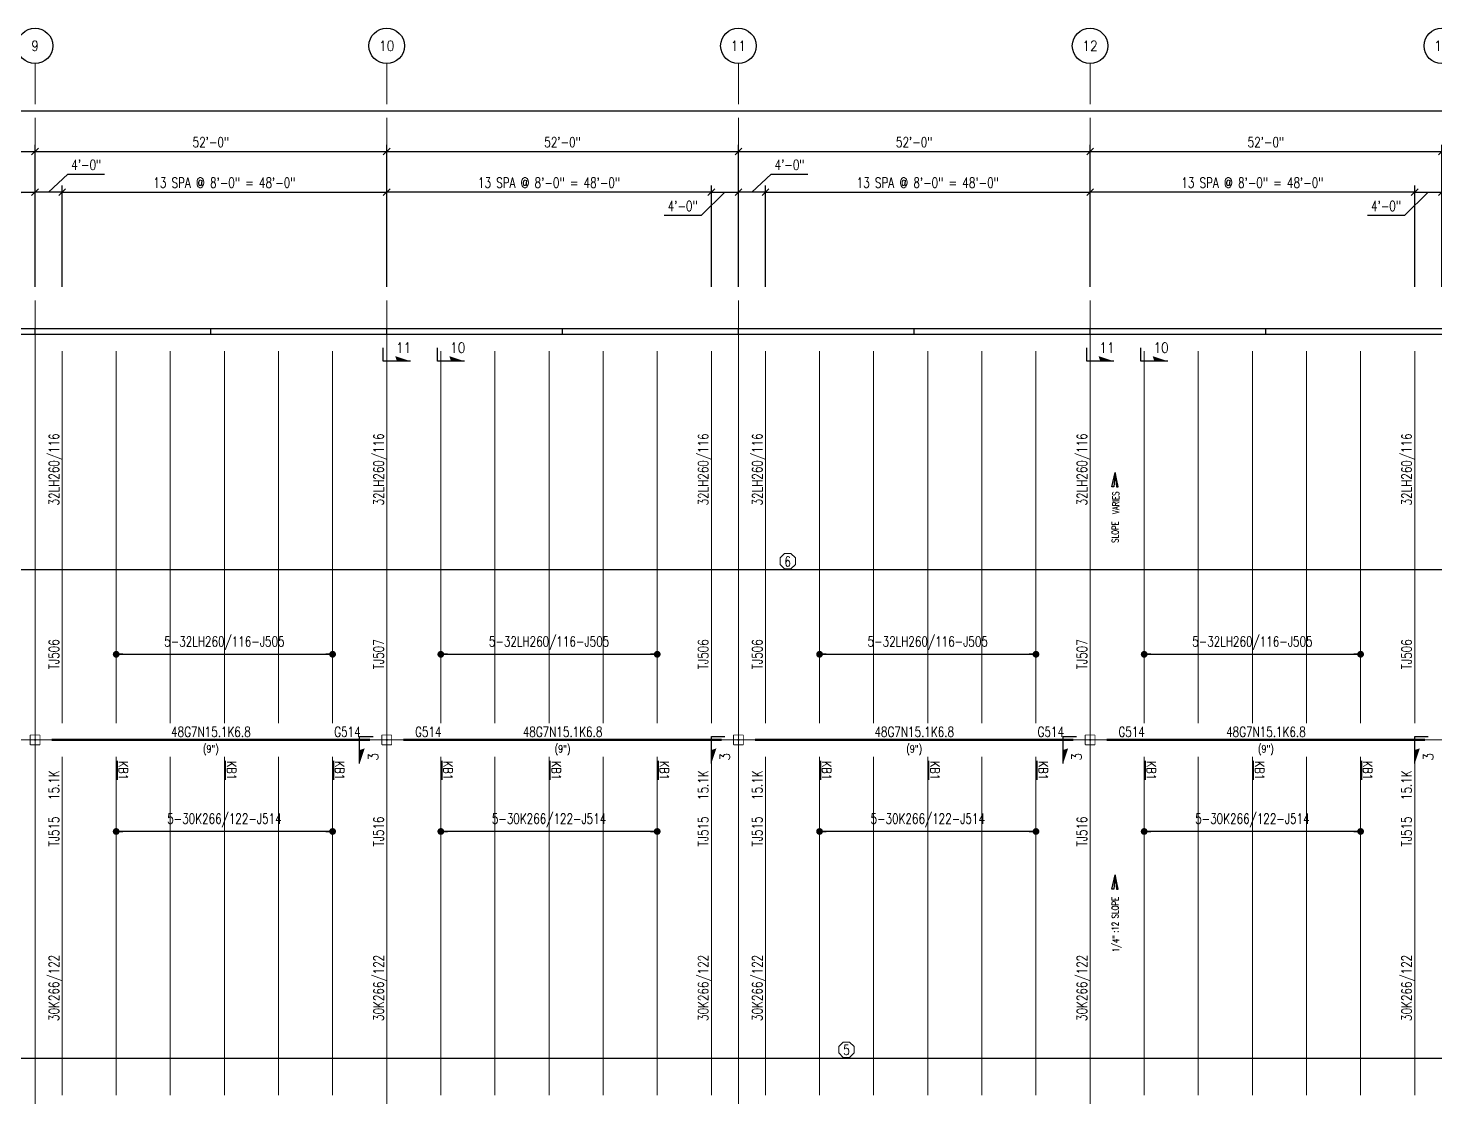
# Model space of a CAD drawing. Extents: x -14553 to 17595, y -13361 to 12610.
# Drawn here: x 4836 to 7332, y -1353 to 543 of the extents above; entities that cross this region are included whole.
import ezdxf
from ezdxf.enums import TextEntityAlignment as Align

# ---------------------------------------------------------------- set-up
doc = ezdxf.new("R2010")
doc.units = 0
doc.header["$LTSCALE"] = 0.5
doc.header["$MEASUREMENT"] = 0
doc.linetypes.add('CENTER', pattern=[2, 1.25, -0.25, 0.25, -0.25])
doc.layers.get('0').update_dxf_attribs({"linetype": 'CONTINUOUS'})
doc.layers.get('DEFPOINTS').update_dxf_attribs({"linetype": 'CONTINUOUS'})
for name, color, linetype in [('BRIDGING-KB', 140, 'CONTINUOUS'), ('Girder-Widths', 54, 'CONTINUOUS'), ('Grid-Bubbles', 2, 'CONTINUOUS'), ('Section-Cuts', 2, 'CONTINUOUS')]:
    doc.layers.add(name, color=color, linetype=linetype)
for name, color, linetype, lineweight in [('CMU-Walls', 254, 'CONTINUOUS', 30), ('Columns', 41, 'CONTINUOUS', 40), ('Dim-Grid', 11, 'CONTINUOUS', 20), ('Girder-Marks', 50, 'CONTINUOUS', 35), ('Girders', 4, 'CONTINUOUS', 50), ('Grid-Lines', 251, 'CENTER', 5), ('Joist-Dims', 11, 'CONTINUOUS', 20), ('Joist-Loads', 50, 'CONTINUOUS', 18), ('Joist-Marks', 50, 'CONTINUOUS', 35), ('Joists', 1, 'CONTINUOUS', 15)]:
    doc.layers.add(name, color=color, linetype=linetype, lineweight=lineweight)
doc.styles.add('NORMAL', font='simplex.shx', dxfattribs={"width": 0.75})
doc.styles.add('SECTION-ARROWS', font='simplex.shx', dxfattribs={"width": 0.75})
doc.styles.add('SECTION-ATTRIB-BOLD', font='simplex.shx', dxfattribs={"width": 0.75})
doc.styles.get("Standard").update_dxf_attribs({"font": 'SIMPLEX.SHX', "width": 0.75})
doc.dimstyles.new('NMBS T192', dxfattribs={"dimscale": 192, "dimtxt": 0.09375, "dimasz": 0.0625, "dimexe": 0.0625, "dimexo": 0.125, "dimgap": 0.03125, "dimtad": 1, "dimdec": 4, "dimrnd": 0.0625, "dimzin": 3, "dimdsep": 46, "dimlunit": 4, "dimtxsty": 'Standard', "dimblk1": 'OBLIQUE', "dimblk2": 'OBLIQUE', "dimsah": 1, "dimcen": -0.125, "dimclrt": 2, "dimadec": 0, "dimazin": 0, "dimtfac": 0.625, "dimtdec": 4, "dimtmove": 0, "dimatfit": 2, "dimfxl": 0.0625, "dimtvp": 0.7, "dimtolj": 1, "dimtzin": 3, "dimarcsym": 0})
doc.dimstyles.new('NMBS T192 Dots', dxfattribs={"dimscale": 192, "dimtxt": 0.09375, "dimasz": 0.0625, "dimexe": 0.0625, "dimexo": 0.125, "dimgap": 0.03125, "dimtad": 1, "dimdec": 4, "dimrnd": 0.0625, "dimzin": 3, "dimdsep": 46, "dimlunit": 4, "dimtxsty": 'Standard', "dimblk": 'DOT', "dimcen": -0.125, "dimse1": 1, "dimse2": 1, "dimclrd": 4, "dimclrt": 50, "dimadec": 0, "dimazin": 0, "dimtfac": 0.625, "dimtdec": 4, "dimtmove": 0, "dimatfit": 2, "dimldrblk": 'OBLIQUE', "dimfxl": 0.0625, "dimtvp": 0.7, "dimtolj": 1, "dimtzin": 3, "dimarcsym": 0})

# ---------------------------------------------------------------- blocks, each defined once
blk = doc.blocks.new('_OBLIQUE')
at = {"color": 0, "linetype": 'ByBlock'}
blk.add_line((-0.5, -0.5), (0.5, 0.5), dxfattribs=at)
blk = doc.blocks.new('*D21')
at = {"layer": 'DEFPOINTS', "color": 0, "transparency": 16777216}
for p in [(4848, 324), (4224, 60), (4848, 60)]:
    blk.add_point(p, dxfattribs=at)
at = {"layer": 'Dim-Grid', "color": 0, "lineweight": -2, "transparency": 16777216}
for p, q in [((4224, 84), (4224, 336)), ((4848, 84), (4848, 336)), ((4224, 324), (4848, 324))]:
    blk.add_line(p, q, dxfattribs=at)
at = {"layer": 'Dim-Grid', "color": 0, "lineweight": -2, "transparency": 16777216, "xscale": 12, "yscale": 12, "zscale": 12, "rotation": 180}
blk.add_blockref('_OBLIQUE', (4224, 324), dxfattribs=at)
at = {"layer": 'Dim-Grid', "color": 0, "lineweight": -2, "transparency": 16777216, "xscale": 12, "yscale": 12, "zscale": 12}
blk.add_blockref('_OBLIQUE', (4848, 324), dxfattribs=at)
at = {"layer": 'Dim-Grid', "color": 2, "transparency": 16777216, "insert": (4536, 340.7), "char_height": 18, "attachment_point": 5}
blk.add_mtext('\\A1;52\'-0"', dxfattribs=at)
blk = doc.blocks.new('Grid-Bub')
at = {"color": 0}
blk.add_circle((0, 0), 0.164, dxfattribs=at)
at = {"style": 'SECTION-ATTRIB-BOLD', "width": 0.875}
blk.add_attdef('LABEL', text='', height=0.0938, dxfattribs=at).set_placement((0, 0), align=Align.MIDDLE_CENTER)
blk = doc.blocks.new('*D22')
at = {"layer": 'DEFPOINTS', "color": 0, "transparency": 16777216}
for p in [(5472, 324), (4848, 60), (5472, 60)]:
    blk.add_point(p, dxfattribs=at)
at = {"layer": 'Dim-Grid', "color": 0, "lineweight": -2, "transparency": 16777216}
for p, q in [((4848, 84), (4848, 336)), ((5472, 84), (5472, 336)), ((4848, 324), (5472, 324))]:
    blk.add_line(p, q, dxfattribs=at)
at = {"layer": 'Dim-Grid', "color": 0, "lineweight": -2, "transparency": 16777216, "xscale": 12, "yscale": 12, "zscale": 12, "rotation": 180}
blk.add_blockref('_OBLIQUE', (4848, 324), dxfattribs=at)
at = {"layer": 'Dim-Grid', "color": 0, "lineweight": -2, "transparency": 16777216, "xscale": 12, "yscale": 12, "zscale": 12}
blk.add_blockref('_OBLIQUE', (5472, 324), dxfattribs=at)
at = {"layer": 'Dim-Grid', "color": 2, "transparency": 16777216, "insert": (5160, 340.7), "char_height": 18, "attachment_point": 5}
blk.add_mtext('\\A1;52\'-0"', dxfattribs=at)
blk = doc.blocks.new('*D23')
at = {"layer": 'DEFPOINTS', "color": 0, "transparency": 16777216}
for p in [(6096, 324), (5472, 60), (6096, 60)]:
    blk.add_point(p, dxfattribs=at)
at = {"layer": 'Dim-Grid', "color": 0, "lineweight": -2, "transparency": 16777216}
for p, q in [((5472, 84), (5472, 336)), ((6096, 84), (6096, 336)), ((5472, 324), (6096, 324))]:
    blk.add_line(p, q, dxfattribs=at)
at = {"layer": 'Dim-Grid', "color": 0, "lineweight": -2, "transparency": 16777216, "xscale": 12, "yscale": 12, "zscale": 12, "rotation": 180}
blk.add_blockref('_OBLIQUE', (5472, 324), dxfattribs=at)
at = {"layer": 'Dim-Grid', "color": 0, "lineweight": -2, "transparency": 16777216, "xscale": 12, "yscale": 12, "zscale": 12}
blk.add_blockref('_OBLIQUE', (6096, 324), dxfattribs=at)
at = {"layer": 'Dim-Grid', "color": 2, "transparency": 16777216, "insert": (5784, 340.7), "char_height": 18, "attachment_point": 5}
blk.add_mtext('\\A1;52\'-0"', dxfattribs=at)
blk = doc.blocks.new('*D24')
at = {"layer": 'DEFPOINTS', "color": 0, "transparency": 16777216}
for p in [(6720, 324), (6096, 60), (6720, 60)]:
    blk.add_point(p, dxfattribs=at)
at = {"layer": 'Dim-Grid', "color": 0, "lineweight": -2, "transparency": 16777216}
for p, q in [((6096, 84), (6096, 336)), ((6720, 84), (6720, 336)), ((6096, 324), (6720, 324))]:
    blk.add_line(p, q, dxfattribs=at)
at = {"layer": 'Dim-Grid', "color": 0, "lineweight": -2, "transparency": 16777216, "xscale": 12, "yscale": 12, "zscale": 12, "rotation": 180}
blk.add_blockref('_OBLIQUE', (6096, 324), dxfattribs=at)
at = {"layer": 'Dim-Grid', "color": 0, "lineweight": -2, "transparency": 16777216, "xscale": 12, "yscale": 12, "zscale": 12}
blk.add_blockref('_OBLIQUE', (6720, 324), dxfattribs=at)
at = {"layer": 'Dim-Grid', "color": 2, "transparency": 16777216, "insert": (6408, 340.7), "char_height": 18, "attachment_point": 5}
blk.add_mtext('\\A1;52\'-0"', dxfattribs=at)
blk = doc.blocks.new('*D25')
at = {"layer": 'DEFPOINTS', "color": 0, "transparency": 16777216}
for p in [(7344, 324), (6720, 60), (7344, 60)]:
    blk.add_point(p, dxfattribs=at)
at = {"layer": 'Dim-Grid', "color": 0, "lineweight": -2, "transparency": 16777216}
for p, q in [((6720, 84), (6720, 336)), ((7344, 84), (7344, 336)), ((6720, 324), (7344, 324))]:
    blk.add_line(p, q, dxfattribs=at)
at = {"layer": 'Dim-Grid', "color": 0, "lineweight": -2, "transparency": 16777216, "xscale": 12, "yscale": 12, "zscale": 12, "rotation": 180}
blk.add_blockref('_OBLIQUE', (6720, 324), dxfattribs=at)
at = {"layer": 'Dim-Grid', "color": 0, "lineweight": -2, "transparency": 16777216, "xscale": 12, "yscale": 12, "zscale": 12}
blk.add_blockref('_OBLIQUE', (7344, 324), dxfattribs=at)
at = {"layer": 'Dim-Grid', "color": 2, "transparency": 16777216, "insert": (7032, 340.7), "char_height": 18, "attachment_point": 5}
blk.add_mtext('\\A1;52\'-0"', dxfattribs=at)
blk = doc.blocks.new('*D28')
at = {"layer": 'DEFPOINTS', "color": 0, "transparency": 16777216}
for p in [(8448, 396), (0, 60), (8448, 60)]:
    blk.add_point(p, dxfattribs=at)
at = {"layer": 'Dim-Grid', "color": 0, "lineweight": -2, "transparency": 16777216}
for p, q in [((0, 84), (0, 408)), ((8448, 84), (8448, 408)), ((0, 396), (8448, 396))]:
    blk.add_line(p, q, dxfattribs=at)
at = {"layer": 'Dim-Grid', "color": 0, "lineweight": -2, "transparency": 16777216, "xscale": 12, "yscale": 12, "zscale": 12, "rotation": 180}
blk.add_blockref('_OBLIQUE', (0, 396), dxfattribs=at)
at = {"layer": 'Dim-Grid', "color": 0, "lineweight": -2, "transparency": 16777216, "xscale": 12, "yscale": 12, "zscale": 12}
blk.add_blockref('_OBLIQUE', (8448, 396), dxfattribs=at)
at = {"layer": 'Dim-Grid', "color": 2, "transparency": 16777216, "insert": (4224, 412.7), "char_height": 18, "attachment_point": 5}
blk.add_mtext('\\A1;704\'-0"', dxfattribs=at)
blk = doc.blocks.new('Tube')
at = {"lineweight": 15}
for p, q in [((-0.031, 0), (0.031, 0)), ((0, -0.031), (0, 0.031))]:
    blk.add_line(p, q, dxfattribs=at)
at = {"color": 0, "linetype": 'ByBlock', "const_width": 0.0104}
blk.add_lwpolyline([(-0.053, 0.061), (0.053, 0.061, -0.414214), (0.061, 0.053), (0.061, -0.053, -0.414214), (0.053, -0.061), (-0.053, -0.061, -0.414214), (-0.061, -0.053), (-0.061, 0.053, -0.414214)], format="xyb", close=True, dxfattribs=at)
blk.add_point((0, 0))
blk = doc.blocks.new('_DOT')
at = {"color": 0, "linetype": 'ByBlock'}
blk.add_line((-0.5, 0), (-1, 0), dxfattribs=at)
at = {"color": 0, "linetype": 'ByBlock', "const_width": 0.5}
blk.add_lwpolyline([(-0.25, 0, 1), (0.25, 0, 1)], format="xyb", close=True, dxfattribs=at)
blk = doc.blocks.new('*D106')
at = {"layer": 'DEFPOINTS', "color": 0, "transparency": 16777216}
for p in [(4224, -418.4), (4224, -457.5), (8064, -457.5)]:
    blk.add_point(p, dxfattribs=at)
at = {"layer": 'Joist-Dims', "color": 0, "lineweight": -2, "transparency": 16777216}
for p, q in [((4224, -433.5), (4224, -406.4)), ((8052, -418.4), (4236, -418.4)), ((8064, -433.5), (8064, -406.4))]:
    blk.add_line(p, q, dxfattribs=at)
at = {"layer": 'Joist-Dims', "color": 0, "lineweight": -2, "transparency": 16777216, "xscale": 12, "yscale": 12, "zscale": 12, "rotation": 180}
blk.add_blockref('_DOT', (4224, -418.4), dxfattribs=at)
at = {"layer": 'Joist-Dims', "color": 0, "lineweight": -2, "transparency": 16777216, "xscale": 12, "yscale": 12, "zscale": 12}
blk.add_blockref('_DOT', (8064, -418.4), dxfattribs=at)
at = {"layer": 'Joist-Dims', "color": 2, "transparency": 16777216, "insert": (6183.4, -403.4), "char_height": 18, "attachment_point": 5}
blk.add_mtext('\\A1;6', dxfattribs=at)
blk = doc.blocks.new('DOT')
at = {"color": 0, "linetype": 'ByBlock'}
blk.add_line((-0.5, 0), (-1, 0), dxfattribs=at)
at = {"color": 0, "linetype": 'ByBlock', "const_width": 0.5}
blk.add_lwpolyline([(-0.25, 0, 1), (0.25, 0, 1)], format="xyb", close=True, dxfattribs=at)
blk = doc.blocks.new('*D103')
at = {"layer": 'DEFPOINTS', "color": 0, "transparency": 16777216}
for p in [(8352, -1284.9), (4224, -1324), (8352, -1324)]:
    blk.add_point(p, dxfattribs=at)
at = {"layer": 'Joist-Dims', "color": 0, "lineweight": -2, "transparency": 16777216}
for p, q in [((4224, -1300), (4224, -1272.9)), ((8352, -1300), (8352, -1272.9)), ((4236, -1284.9), (8340, -1284.9))]:
    blk.add_line(p, q, dxfattribs=at)
at = {"layer": 'Joist-Dims', "color": 0, "lineweight": -2, "transparency": 16777216, "xscale": 12, "yscale": 12, "zscale": 12, "rotation": 180}
blk.add_blockref('_DOT', (4224, -1284.9), dxfattribs=at)
at = {"layer": 'Joist-Dims', "color": 0, "lineweight": -2, "transparency": 16777216, "xscale": 12, "yscale": 12, "zscale": 12}
blk.add_blockref('_DOT', (8352, -1284.9), dxfattribs=at)
at = {"layer": 'Joist-Dims', "color": 2, "transparency": 16777216, "insert": (6288, -1269.9), "char_height": 18, "attachment_point": 5}
blk.add_mtext('\\A1;5', dxfattribs=at)
blk = doc.blocks.new('*D143')
at = {"layer": 'DEFPOINTS', "color": 0, "transparency": 16777216}
for p in [(4848, 252), (4800, 60), (4848, 60)]:
    blk.add_point(p, dxfattribs=at)
at = {"layer": 'Dim-Grid', "color": 0, "lineweight": -2, "transparency": 16777216}
for p, q in [((4824, 252), (4781.8, 210.7)), ((4800, 84), (4800, 264)), ((4800, 252), (4848, 252)), ((4848, 84), (4848, 264)), ((4781.8, 210.7), (4716.5, 210.7))]:
    blk.add_line(p, q, dxfattribs=at)
at = {"layer": 'Dim-Grid', "color": 0, "lineweight": -2, "transparency": 16777216, "xscale": 12, "yscale": 12, "zscale": 12}
for p, rotation in [((4800, 252), 180.0000093346668), ((4848, 252), 9.334666828389418e-06)]:
    blk.add_blockref('_OBLIQUE', p, dxfattribs=dict(at, rotation=rotation))
at = {"layer": 'Dim-Grid', "color": 2, "transparency": 16777216, "insert": (4749.2, 227.4), "char_height": 18, "attachment_point": 5, "rotation": 0}
blk.add_mtext('\\A1;4\'-0"', dxfattribs=at)
blk = doc.blocks.new('*D144')
at = {"layer": 'DEFPOINTS', "color": 0, "transparency": 16777216}
for p in [(5472, 252), (4896, 60), (5472, 60)]:
    blk.add_point(p, dxfattribs=at)
at = {"layer": 'Dim-Grid', "color": 0, "lineweight": -2, "transparency": 16777216}
for p, q in [((4896, 84), (4896, 264)), ((4896, 252), (5472, 252)), ((5472, 84), (5472, 264))]:
    blk.add_line(p, q, dxfattribs=at)
at = {"layer": 'Dim-Grid', "color": 0, "lineweight": -2, "transparency": 16777216, "xscale": 12, "yscale": 12, "zscale": 12, "rotation": 180}
blk.add_blockref('_OBLIQUE', (4896, 252), dxfattribs=at)
at = {"layer": 'Dim-Grid', "color": 0, "lineweight": -2, "transparency": 16777216, "xscale": 12, "yscale": 12, "zscale": 12}
blk.add_blockref('_OBLIQUE', (5472, 252), dxfattribs=at)
at = {"layer": 'Dim-Grid', "color": 2, "transparency": 16777216, "insert": (5184, 268.7), "char_height": 18, "attachment_point": 5}
blk.add_mtext('\\A1;13 SPA @ 8\'-0" = 48\'-0"', dxfattribs=at)
blk = doc.blocks.new('*D145')
at = {"layer": 'DEFPOINTS', "color": 0, "transparency": 16777216}
for p in [(4848, 252), (4848, 60), (4896, 60)]:
    blk.add_point(p, dxfattribs=at)
at = {"layer": 'Dim-Grid', "color": 0, "lineweight": -2, "transparency": 16777216}
for p, q in [((4872, 252), (4906.1, 283.6)), ((4906.1, 283.6), (4971.5, 283.6)), ((4848, 84), (4848, 264)), ((4896, 252), (4848, 252)), ((4896, 84), (4896, 264))]:
    blk.add_line(p, q, dxfattribs=at)
at = {"layer": 'Dim-Grid', "color": 0, "lineweight": -2, "transparency": 16777216, "xscale": 12, "yscale": 12, "zscale": 12, "rotation": 180}
blk.add_blockref('_OBLIQUE', (4848, 252), dxfattribs=at)
at = {"layer": 'Dim-Grid', "color": 0, "lineweight": -2, "transparency": 16777216, "xscale": 12, "yscale": 12, "zscale": 12}
blk.add_blockref('_OBLIQUE', (4896, 252), dxfattribs=at)
at = {"layer": 'Dim-Grid', "color": 2, "transparency": 16777216, "insert": (4938.8, 300.3), "char_height": 18, "attachment_point": 5}
blk.add_mtext('\\A1;4\'-0"', dxfattribs=at)
blk = doc.blocks.new('*D146')
at = {"layer": 'DEFPOINTS', "color": 0, "transparency": 16777216}
for p in [(5472, 252), (5472, 60), (6048, 60)]:
    blk.add_point(p, dxfattribs=at)
at = {"layer": 'Dim-Grid', "color": 0, "lineweight": -2, "transparency": 16777216}
for p, q in [((5472, 84), (5472, 264)), ((6048, 252), (5472, 252)), ((6048, 84), (6048, 264))]:
    blk.add_line(p, q, dxfattribs=at)
at = {"layer": 'Dim-Grid', "color": 0, "lineweight": -2, "transparency": 16777216, "xscale": 12, "yscale": 12, "zscale": 12}
for p, rotation in [((5472, 252), 180.0000093346668), ((6048, 252), 9.334666799531986e-06)]:
    blk.add_blockref('_OBLIQUE', p, dxfattribs=dict(at, rotation=rotation))
at = {"layer": 'Dim-Grid', "color": 2, "transparency": 16777216, "insert": (5760, 268.7), "char_height": 18, "attachment_point": 5, "rotation": 0}
blk.add_mtext('\\A1;13 SPA @ 8\'-0" = 48\'-0"', dxfattribs=at)
blk = doc.blocks.new('*D147')
at = {"layer": 'DEFPOINTS', "color": 0, "transparency": 16777216}
for p in [(6096, 252), (6048, 60), (6096, 60)]:
    blk.add_point(p, dxfattribs=at)
at = {"layer": 'Dim-Grid', "color": 0, "lineweight": -2, "transparency": 16777216}
for p, q in [((6072, 252), (6029.8, 210.7)), ((6048, 84), (6048, 264)), ((6048, 252), (6096, 252)), ((6096, 84), (6096, 264)), ((6029.8, 210.7), (5964.5, 210.7))]:
    blk.add_line(p, q, dxfattribs=at)
at = {"layer": 'Dim-Grid', "color": 0, "lineweight": -2, "transparency": 16777216, "xscale": 12, "yscale": 12, "zscale": 12}
for p, rotation in [((6048, 252), 180.0000093346668), ((6096, 252), 9.334666828389418e-06)]:
    blk.add_blockref('_OBLIQUE', p, dxfattribs=dict(at, rotation=rotation))
at = {"layer": 'Dim-Grid', "color": 2, "transparency": 16777216, "insert": (5997.2, 227.4), "char_height": 18, "attachment_point": 5, "rotation": 0}
blk.add_mtext('\\A1;4\'-0"', dxfattribs=at)
blk = doc.blocks.new('*D148')
at = {"layer": 'DEFPOINTS', "color": 0, "transparency": 16777216}
for p in [(6720, 252), (6144, 60), (6720, 60)]:
    blk.add_point(p, dxfattribs=at)
at = {"layer": 'Dim-Grid', "color": 0, "lineweight": -2, "transparency": 16777216}
for p, q in [((6144, 84), (6144, 264)), ((6144, 252), (6720, 252)), ((6720, 84), (6720, 264))]:
    blk.add_line(p, q, dxfattribs=at)
at = {"layer": 'Dim-Grid', "color": 0, "lineweight": -2, "transparency": 16777216, "xscale": 12, "yscale": 12, "zscale": 12, "rotation": 180}
blk.add_blockref('_OBLIQUE', (6144, 252), dxfattribs=at)
at = {"layer": 'Dim-Grid', "color": 0, "lineweight": -2, "transparency": 16777216, "xscale": 12, "yscale": 12, "zscale": 12}
blk.add_blockref('_OBLIQUE', (6720, 252), dxfattribs=at)
at = {"layer": 'Dim-Grid', "color": 2, "transparency": 16777216, "insert": (6432, 268.7), "char_height": 18, "attachment_point": 5}
blk.add_mtext('\\A1;13 SPA @ 8\'-0" = 48\'-0"', dxfattribs=at)
blk = doc.blocks.new('*D149')
at = {"layer": 'DEFPOINTS', "color": 0, "transparency": 16777216}
for p in [(6096, 252), (6096, 60), (6144, 60)]:
    blk.add_point(p, dxfattribs=at)
at = {"layer": 'Dim-Grid', "color": 0, "lineweight": -2, "transparency": 16777216}
for p, q in [((6120, 252), (6154.1, 283.6)), ((6154.1, 283.6), (6219.5, 283.6)), ((6096, 84), (6096, 264)), ((6144, 252), (6096, 252)), ((6144, 84), (6144, 264))]:
    blk.add_line(p, q, dxfattribs=at)
at = {"layer": 'Dim-Grid', "color": 0, "lineweight": -2, "transparency": 16777216, "xscale": 12, "yscale": 12, "zscale": 12, "rotation": 180}
blk.add_blockref('_OBLIQUE', (6096, 252), dxfattribs=at)
at = {"layer": 'Dim-Grid', "color": 0, "lineweight": -2, "transparency": 16777216, "xscale": 12, "yscale": 12, "zscale": 12}
blk.add_blockref('_OBLIQUE', (6144, 252), dxfattribs=at)
at = {"layer": 'Dim-Grid', "color": 2, "transparency": 16777216, "insert": (6186.8, 300.3), "char_height": 18, "attachment_point": 5}
blk.add_mtext('\\A1;4\'-0"', dxfattribs=at)
blk = doc.blocks.new('*D150')
at = {"layer": 'DEFPOINTS', "color": 0, "transparency": 16777216}
for p in [(6720, 252), (6720, 60), (7296, 60)]:
    blk.add_point(p, dxfattribs=at)
at = {"layer": 'Dim-Grid', "color": 0, "lineweight": -2, "transparency": 16777216}
for p, q in [((6720, 84), (6720, 264)), ((7296, 252), (6720, 252)), ((7296, 84), (7296, 264))]:
    blk.add_line(p, q, dxfattribs=at)
at = {"layer": 'Dim-Grid', "color": 0, "lineweight": -2, "transparency": 16777216, "xscale": 12, "yscale": 12, "zscale": 12}
for p, rotation in [((6720, 252), 180.0000093346668), ((7296, 252), 9.334666799531986e-06)]:
    blk.add_blockref('_OBLIQUE', p, dxfattribs=dict(at, rotation=rotation))
at = {"layer": 'Dim-Grid', "color": 2, "transparency": 16777216, "insert": (7008, 268.7), "char_height": 18, "attachment_point": 5, "rotation": 0}
blk.add_mtext('\\A1;13 SPA @ 8\'-0" = 48\'-0"', dxfattribs=at)
blk = doc.blocks.new('*D151')
at = {"layer": 'DEFPOINTS', "color": 0, "transparency": 16777216}
for p in [(7344, 252), (7296, 60), (7344, 60)]:
    blk.add_point(p, dxfattribs=at)
at = {"layer": 'Dim-Grid', "color": 0, "lineweight": -2, "transparency": 16777216}
for p, q in [((7320, 252), (7277.8, 210.7)), ((7296, 84), (7296, 264)), ((7296, 252), (7344, 252)), ((7344, 84), (7344, 264)), ((7277.8, 210.7), (7212.5, 210.7))]:
    blk.add_line(p, q, dxfattribs=at)
at = {"layer": 'Dim-Grid', "color": 0, "lineweight": -2, "transparency": 16777216, "xscale": 12, "yscale": 12, "zscale": 12}
for p, rotation in [((7296, 252), 180.0000093346668), ((7344, 252), 9.334666828389418e-06)]:
    blk.add_blockref('_OBLIQUE', p, dxfattribs=dict(at, rotation=rotation))
at = {"layer": 'Dim-Grid', "color": 2, "transparency": 16777216, "insert": (7245.2, 227.4), "char_height": 18, "attachment_point": 5, "rotation": 0}
blk.add_mtext('\\A1;4\'-0"', dxfattribs=at)
blk = doc.blocks.new('*D341')
at = {"layer": 'DEFPOINTS', "color": 0, "transparency": 16777216}
for p in [(4992, -568), (5376, -568), (5376, -568)]:
    blk.add_point(p, dxfattribs=at)
at = {"layer": 'Joist-Marks', "color": 4, "lineweight": -2, "transparency": 16777216}
blk.add_line((5004, -568), (5364, -568), dxfattribs=at)
at = {"layer": 'Joist-Marks', "color": 4, "lineweight": -2, "transparency": 16777216, "xscale": 12, "yscale": 12, "zscale": 12, "rotation": 180}
blk.add_blockref('_DOT', (4992, -568), dxfattribs=at)
at = {"layer": 'Joist-Marks', "color": 4, "lineweight": -2, "transparency": 16777216, "xscale": 12, "yscale": 12, "zscale": 12}
blk.add_blockref('_DOT', (5376, -568), dxfattribs=at)
at = {"layer": 'Joist-Marks', "color": 50, "transparency": 16777216, "insert": (5184, -548.3), "char_height": 18, "attachment_point": 5}
blk.add_mtext('\\A1;5-32LH260/116-J505', dxfattribs=at)
blk = doc.blocks.new('JDS_SectArrow')
at = {"layer": 'Section-Cuts'}
for p, q in [((0.25, 0.21875), (0.25, -0.03125)), ((0.25, -0.03125), (0.125, -0.03125))]:
    blk.add_line(p, q, dxfattribs=at)
blk.add_solid([(0.203125, 0.078125), (0.25, 0.21875), (0.25, 0.09375), (0.25, 0.21875)], dxfattribs=at)
at = {"layer": 'Section-Cuts', "color": 140, "lineweight": 30, "style": 'SECTION-ARROWS', "width": 0.875, "flags": 8}
blk.add_attdef('SECT', text='', height=0.09375, rotation=90, dxfattribs=at).set_placement((0.125, 0.15625), align=Align.MIDDLE_CENTER)
blk = doc.blocks.new('*D342')
at = {"layer": 'DEFPOINTS', "color": 0, "transparency": 16777216}
for p in [(5568, -568), (5952, -568), (5952, -568)]:
    blk.add_point(p, dxfattribs=at)
at = {"layer": 'Joist-Marks', "color": 4, "lineweight": -2, "transparency": 16777216}
blk.add_line((5580, -568), (5940, -568), dxfattribs=at)
at = {"layer": 'Joist-Marks', "color": 4, "lineweight": -2, "transparency": 16777216, "xscale": 12, "yscale": 12, "zscale": 12, "rotation": 180}
blk.add_blockref('_DOT', (5568, -568), dxfattribs=at)
at = {"layer": 'Joist-Marks', "color": 4, "lineweight": -2, "transparency": 16777216, "xscale": 12, "yscale": 12, "zscale": 12}
blk.add_blockref('_DOT', (5952, -568), dxfattribs=at)
at = {"layer": 'Joist-Marks', "color": 50, "transparency": 16777216, "insert": (5760, -548.3), "char_height": 18, "attachment_point": 5}
blk.add_mtext('\\A1;5-32LH260/116-J505', dxfattribs=at)
blk = doc.blocks.new('*D343')
at = {"layer": 'DEFPOINTS', "color": 0, "transparency": 16777216}
for p in [(6240, -568), (6624, -568), (6624, -568)]:
    blk.add_point(p, dxfattribs=at)
at = {"layer": 'Joist-Marks', "color": 4, "lineweight": -2, "transparency": 16777216}
blk.add_line((6252, -568), (6612, -568), dxfattribs=at)
at = {"layer": 'Joist-Marks', "color": 4, "lineweight": -2, "transparency": 16777216, "xscale": 12, "yscale": 12, "zscale": 12, "rotation": 180}
blk.add_blockref('_DOT', (6240, -568), dxfattribs=at)
at = {"layer": 'Joist-Marks', "color": 4, "lineweight": -2, "transparency": 16777216, "xscale": 12, "yscale": 12, "zscale": 12}
blk.add_blockref('_DOT', (6624, -568), dxfattribs=at)
at = {"layer": 'Joist-Marks', "color": 50, "transparency": 16777216, "insert": (6432, -548.3), "char_height": 18, "attachment_point": 5}
blk.add_mtext('\\A1;5-32LH260/116-J505', dxfattribs=at)
blk = doc.blocks.new('*D344')
at = {"layer": 'DEFPOINTS', "color": 0, "transparency": 16777216}
for p in [(6816, -568), (7200, -568), (7200, -568)]:
    blk.add_point(p, dxfattribs=at)
at = {"layer": 'Joist-Marks', "color": 4, "lineweight": -2, "transparency": 16777216}
blk.add_line((6828, -568), (7188, -568), dxfattribs=at)
at = {"layer": 'Joist-Marks', "color": 4, "lineweight": -2, "transparency": 16777216, "xscale": 12, "yscale": 12, "zscale": 12, "rotation": 180}
blk.add_blockref('_DOT', (6816, -568), dxfattribs=at)
at = {"layer": 'Joist-Marks', "color": 4, "lineweight": -2, "transparency": 16777216, "xscale": 12, "yscale": 12, "zscale": 12}
blk.add_blockref('_DOT', (7200, -568), dxfattribs=at)
at = {"layer": 'Joist-Marks', "color": 50, "transparency": 16777216, "insert": (7008, -548.3), "char_height": 18, "attachment_point": 5}
blk.add_mtext('\\A1;5-32LH260/116-J505', dxfattribs=at)
blk = doc.blocks.new('*D347')
at = {"layer": 'DEFPOINTS', "color": 0, "transparency": 16777216}
for p in [(6816, -882.4), (6816, -882.4), (7200, -882.4)]:
    blk.add_point(p, dxfattribs=at)
at = {"layer": 'Joist-Marks', "color": 4, "lineweight": -2, "transparency": 16777216}
blk.add_line((7188, -882.4), (6828, -882.4), dxfattribs=at)
at = {"layer": 'Joist-Marks', "color": 4, "lineweight": -2, "transparency": 16777216, "xscale": 12, "yscale": 12, "zscale": 12, "rotation": 180}
blk.add_blockref('_DOT', (6816, -882.4), dxfattribs=at)
at = {"layer": 'Joist-Marks', "color": 4, "lineweight": -2, "transparency": 16777216, "xscale": 12, "yscale": 12, "zscale": 12}
blk.add_blockref('_DOT', (7200, -882.4), dxfattribs=at)
at = {"layer": 'Joist-Marks', "color": 50, "transparency": 16777216, "insert": (7008, -862.7), "char_height": 18, "attachment_point": 5}
blk.add_mtext('\\A1;5-30K266/122-J514', dxfattribs=at)
blk = doc.blocks.new('*D348')
at = {"layer": 'DEFPOINTS', "color": 0, "transparency": 16777216}
for p in [(6240, -882.4), (6240, -882.4), (6624, -882.4)]:
    blk.add_point(p, dxfattribs=at)
at = {"layer": 'Joist-Marks', "color": 4, "lineweight": -2, "transparency": 16777216}
blk.add_line((6612, -882.4), (6252, -882.4), dxfattribs=at)
at = {"layer": 'Joist-Marks', "color": 4, "lineweight": -2, "transparency": 16777216, "xscale": 12, "yscale": 12, "zscale": 12, "rotation": 180}
blk.add_blockref('_DOT', (6240, -882.4), dxfattribs=at)
at = {"layer": 'Joist-Marks', "color": 4, "lineweight": -2, "transparency": 16777216, "xscale": 12, "yscale": 12, "zscale": 12}
blk.add_blockref('_DOT', (6624, -882.4), dxfattribs=at)
at = {"layer": 'Joist-Marks', "color": 50, "transparency": 16777216, "insert": (6432, -862.7), "char_height": 18, "attachment_point": 5}
blk.add_mtext('\\A1;5-30K266/122-J514', dxfattribs=at)
blk = doc.blocks.new('*D349')
at = {"layer": 'DEFPOINTS', "color": 0, "transparency": 16777216}
for p in [(5568, -882.4), (5568, -882.4), (5952, -882.4)]:
    blk.add_point(p, dxfattribs=at)
at = {"layer": 'Joist-Marks', "color": 4, "lineweight": -2, "transparency": 16777216}
blk.add_line((5940, -882.4), (5580, -882.4), dxfattribs=at)
at = {"layer": 'Joist-Marks', "color": 4, "lineweight": -2, "transparency": 16777216, "xscale": 12, "yscale": 12, "zscale": 12, "rotation": 180}
blk.add_blockref('_DOT', (5568, -882.4), dxfattribs=at)
at = {"layer": 'Joist-Marks', "color": 4, "lineweight": -2, "transparency": 16777216, "xscale": 12, "yscale": 12, "zscale": 12}
blk.add_blockref('_DOT', (5952, -882.4), dxfattribs=at)
at = {"layer": 'Joist-Marks', "color": 50, "transparency": 16777216, "insert": (5760, -862.7), "char_height": 18, "attachment_point": 5}
blk.add_mtext('\\A1;5-30K266/122-J514', dxfattribs=at)
blk = doc.blocks.new('*D350')
at = {"layer": 'DEFPOINTS', "color": 0, "transparency": 16777216}
for p in [(4992, -882.4), (4992, -882.4), (5376, -882.4)]:
    blk.add_point(p, dxfattribs=at)
at = {"layer": 'Joist-Marks', "color": 4, "lineweight": -2, "transparency": 16777216}
blk.add_line((5364, -882.4), (5004, -882.4), dxfattribs=at)
at = {"layer": 'Joist-Marks', "color": 4, "lineweight": -2, "transparency": 16777216, "xscale": 12, "yscale": 12, "zscale": 12, "rotation": 180}
blk.add_blockref('_DOT', (4992, -882.4), dxfattribs=at)
at = {"layer": 'Joist-Marks', "color": 4, "lineweight": -2, "transparency": 16777216, "xscale": 12, "yscale": 12, "zscale": 12}
blk.add_blockref('_DOT', (5376, -882.4), dxfattribs=at)
at = {"layer": 'Joist-Marks', "color": 50, "transparency": 16777216, "insert": (5184, -862.7), "char_height": 18, "attachment_point": 5}
blk.add_mtext('\\A1;5-30K266/122-J514', dxfattribs=at)
blk = doc.blocks.new('*U436')
blk.add_lwpolyline([(0, 0), (-0.022, -0.262), (-0.058, -0.262), (0, 0), (0.025, -0.262), (0.058, -0.262), (0, 0)])
at = {"width": 0.75}
blk.add_text(':12 SLOPE', height=0.125, rotation=90, dxfattribs=at).set_placement((0.064, -1.07))
blk.add_attdef('3', text='', height=0.125, rotation=90, dxfattribs=at).set_placement((-0.051, -1.117), align=Align.TOP_RIGHT)

msp = doc.modelspace()

# ---------------------------------------------------------------- linework, layer by layer
msp.add_lwpolyline([(6764.45247, -245.47743), (6762.32438, -270.64322), (6758.88586, -270.64322), (6764.45247, -245.47743), (6766.89473, -270.64322), (6770.06322, -270.64322), (6764.45247, -245.47743)])
at = {"layer": 'CMU-Walls'}
for p, q in [((4224, 10), (8127, 10)), ((4224, 0), (8117, 0)), ((4848, 0), (4848, 10)), ((5160, 0), (5160, 10)), ((5472, 0), (5472, 10)), ((5784, 0), (5784, 10)), ((6096, 0), (6096, 10)), ((6408, 0), (6408, 10)), ((6720, 0), (6720, 10)), ((7032, 0), (7032, 10))]:
    msp.add_line(p, q, dxfattribs=at)
at = {"layer": 'Dim-Grid'}
for p, q in [((4848, 408), (4848, 480)), ((5472, 408), (5472, 480)), ((6096, 408), (6096, 480)), ((6720, 408), (6720, 480)), ((4848, 336), (4848, 384)), ((5472, 336), (5472, 384)), ((6096, 336), (6096, 384)), ((6720, 336), (6720, 384))]:
    msp.add_line(p, q, dxfattribs=at)
at = {"layer": 'Girders'}
for p, q in [((5442, -720), (4878, -720)), ((5502, -720), (6066, -720)), ((6690, -720), (6126, -720)), ((6750, -720), (7314, -720))]:
    msp.add_line(p, q, dxfattribs=at)
at = {"layer": 'Grid-Lines'}
for p, q in [((4848, 60), (4848, -5460)), ((5472, 60), (5472, -5460)), ((6096, 60), (6096, -5460)), ((6720, 60), (6720, -5460)), ((-60, 0), (8508, 0)), ((-60, -720), (8508, -720))]:
    msp.add_line(p, q, dxfattribs=at)
at = {"layer": 'Joist-Dims'}
for points in [[(6169.82068, -397.12258), (6177.7975, -389.14576), (6189.07843, -389.14576), (6197.05526, -397.12258), (6197.05526, -408.40351), (6189.07843, -416.38034), (6177.7975, -416.38034), (6169.82068, -408.40351)], [(6274.05006, -1264.17435), (6282.02688, -1256.19753), (6293.30781, -1256.19753), (6301.28463, -1264.17435), (6301.28463, -1275.45529), (6293.30781, -1283.43211), (6282.02688, -1283.43211), (6274.05006, -1275.45529)]]:
    msp.add_lwpolyline(points, close=True, dxfattribs=at)
at = {"layer": 'Joists', "color": 6}
for p, q in [((4896, -690), (4896, -30)), ((6048, -690), (6048, -30)), ((6144, -690), (6144, -30)), ((7296, -690), (7296, -30)), ((4896, -750), (4896, -1350)), ((6048, -750), (6048, -1350)), ((6144, -750), (6144, -1350)), ((7296, -750), (7296, -1350))]:
    msp.add_line(p, q, dxfattribs=at)
at = {"layer": 'Joists'}
for p, q in [((4992, -690), (4992, -30)), ((5088, -690), (5088, -30)), ((5184, -690), (5184, -30)), ((5280, -690), (5280, -30)), ((5376, -690), (5376, -30)), ((5472, -690), (5472, -30)), ((5568, -690), (5568, -30)), ((5664, -690), (5664, -30)), ((5760, -690), (5760, -30)), ((5856, -690), (5856, -30)), ((5952, -690), (5952, -30)), ((6240, -690), (6240, -30)), ((6336, -690), (6336, -30)), ((6432, -690), (6432, -30)), ((6528, -690), (6528, -30)), ((6624, -690), (6624, -30)), ((6720, -690), (6720, -30)), ((6816, -690), (6816, -30)), ((6912, -690), (6912, -30)), ((7008, -690), (7008, -30)), ((7104, -690), (7104, -30)), ((7200, -690), (7200, -30)), ((4992, -750), (4992, -1350)), ((5088, -750), (5088, -1350)), ((5184, -750), (5184, -1350)), ((5280, -750), (5280, -1350)), ((5376, -750), (5376, -1350)), ((5472, -750), (5472, -1350)), ((5568, -750), (5568, -1350)), ((5664, -750), (5664, -1350)), ((5760, -750), (5760, -1350)), ((5856, -750), (5856, -1350)), ((5952, -750), (5952, -1350)), ((6240, -750), (6240, -1350)), ((6336, -750), (6336, -1350)), ((6432, -750), (6432, -1350)), ((6528, -750), (6528, -1350)), ((6624, -750), (6624, -1350)), ((6720, -750), (6720, -1350)), ((6816, -750), (6816, -1350)), ((6912, -750), (6912, -1350)), ((7008, -750), (7008, -1350)), ((7104, -750), (7104, -1350)), ((7200, -750), (7200, -1350))]:
    msp.add_line(p, q, dxfattribs=at)

# ---------------------------------------------------------------- block references
at = {"xscale": 96, "yscale": 96, "zscale": 96}
msp.add_blockref('*U436', (6764.45247, -959.35059), dxfattribs=at).add_auto_attribs({'3': '1/4"'})
at = {"layer": 'Columns', "xscale": 144, "yscale": 144}
for p in [(4848, -720), (5472, -720), (6096, -720), (6720, -720)]:
    msp.add_blockref('Tube', p, dxfattribs=at)
at = {"layer": 'Grid-Bubbles', "xscale": 192, "yscale": 192}
for p, values in [((4848, 511.5), {'LABEL': '9'}), ((5472, 511.5), {'LABEL': '10'}), ((6096, 511.5), {'LABEL': '11'}), ((6720, 511.5), {'LABEL': '12'}), ((7344, 511.5), {'LABEL': '13'})]:
    msp.add_blockref('Grid-Bub', p, dxfattribs=at).add_auto_attribs(values)
at = {"layer": 'Section-Cuts'}
ref = msp.add_blockref('JDS_SectArrow', (5472, 0), dxfattribs=dict(at, xscale=192, yscale=192, rotation=269.9999999999997))
ref.add_attrib('SECT', '11', dxfattribs={"color": 140, "lineweight": 30, "height": 18, "style": 'SECTION-ARROWS', "width": 0.875}).set_placement((5502, -24), align=Align.MIDDLE_CENTER)
ref = msp.add_blockref('JDS_SectArrow', (5568, 0), dxfattribs=dict(at, xscale=192, yscale=192, rotation=269.9999999999997))
ref.add_attrib('SECT', '10', dxfattribs={"color": 140, "lineweight": 30, "height": 18, "style": 'SECTION-ARROWS', "width": 0.875}).set_placement((5598, -24), align=Align.MIDDLE_CENTER)
ref = msp.add_blockref('JDS_SectArrow', (6720, 0), dxfattribs=dict(at, xscale=192, yscale=192, rotation=269.9999999999997))
ref.add_attrib('SECT', '11', dxfattribs={"color": 140, "lineweight": 30, "height": 18, "style": 'SECTION-ARROWS', "width": 0.875}).set_placement((6750, -24), align=Align.MIDDLE_CENTER)
ref = msp.add_blockref('JDS_SectArrow', (6816, 0), dxfattribs=dict(at, xscale=192, yscale=192, rotation=269.9999999999997))
ref.add_attrib('SECT', '10', dxfattribs={"color": 140, "lineweight": 30, "height": 18, "style": 'SECTION-ARROWS', "width": 0.875}).set_placement((6846, -24), align=Align.MIDDLE_CENTER)
ref = msp.add_blockref('JDS_SectArrow', (5472, -720), dxfattribs=dict(at, xscale=192, yscale=192, rotation=179.9999999999998))
ref.add_attrib('SECT', '3', dxfattribs={"color": 140, "lineweight": 30, "height": 18, "rotation": 90, "style": 'SECTION-ARROWS', "width": 0.875}).set_placement((5448, -750), align=Align.MIDDLE_CENTER)
ref = msp.add_blockref('JDS_SectArrow', (6096, -720), dxfattribs=dict(at, xscale=192, yscale=192, rotation=179.9999999999998))
ref.add_attrib('SECT', '3', dxfattribs={"color": 140, "lineweight": 30, "height": 18, "rotation": 90, "style": 'SECTION-ARROWS', "width": 0.875}).set_placement((6072, -750), align=Align.MIDDLE_CENTER)
ref = msp.add_blockref('JDS_SectArrow', (6720, -720), dxfattribs=dict(at, xscale=192, yscale=192, rotation=179.9999999999998))
ref.add_attrib('SECT', '3', dxfattribs={"color": 140, "lineweight": 30, "height": 18, "rotation": 90, "style": 'SECTION-ARROWS', "width": 0.875}).set_placement((6696, -750), align=Align.MIDDLE_CENTER)
ref = msp.add_blockref('JDS_SectArrow', (7344, -720), dxfattribs=dict(at, xscale=192, yscale=192, rotation=179.9999999999998))
ref.add_attrib('SECT', '3', dxfattribs={"color": 140, "lineweight": 30, "height": 18, "rotation": 90, "style": 'SECTION-ARROWS', "width": 0.875}).set_placement((7320, -750), align=Align.MIDDLE_CENTER)

# ---------------------------------------------------------------- texts
at = {"width": 0.75}
msp.add_text('VARIES', height=12, rotation=90, dxfattribs=at).set_placement((6759.54869, -279.04471), align=Align.TOP_RIGHT)
msp.add_text('SLOPE', height=12, rotation=90, dxfattribs=at).set_placement((6770.59161, -370.11864))
at = {"layer": 'BRIDGING-KB', "style": 'NORMAL', "width": 0.8}
for p in [(4992, -774), (5184, -774), (5376, -774), (5568, -774), (5760, -774), (5952, -774), (6240, -774), (6432, -774), (6624, -774), (6816, -774), (7008, -774), (7200, -774)]:
    msp.add_text('%%UKB1', height=16, rotation=270.00014526, dxfattribs=at).set_placement(p, align=Align.BOTTOM_CENTER)
at = {"layer": 'Girder-Marks', "width": 0.75}
for p in [(5160, -720), (5784, -720), (6408, -720), (7032, -720)]:
    msp.add_text('48G7N15.1K6.8', height=18, dxfattribs=at).set_placement(p, align=Align.BOTTOM_CENTER)
for p in [(5472, -720), (6720, -720)]:
    msp.add_text('G514     ', height=18, dxfattribs=at).set_placement(p, align=Align.BOTTOM_RIGHT)
for p in [(5472, -720), (6720, -720)]:
    msp.add_text('     G514', height=18, dxfattribs=at).set_placement(p, align=Align.BOTTOM_LEFT)
at = {"layer": 'Girder-Widths', "width": 0.75}
for p in [(5160, -729), (5784, -729), (6408, -729), (7032, -729)]:
    msp.add_text('(9")', height=13.5, dxfattribs=at).set_placement(p, align=Align.TOP_CENTER)
at = {"layer": 'Joist-Loads', "width": 0.75}
for p in [(4896, -774), (6048, -774), (6144, -774), (7296, -774)]:
    msp.add_text('15.1K', height=18, rotation=90, dxfattribs=at).set_placement(p, align=Align.BOTTOM_RIGHT)
at = {"layer": 'Joist-Marks', "width": 0.75}
for s, p in [('32LH260/116', (4896, -240)), ('32LH260/116', (5472, -240)), ('32LH260/116', (6048, -240)), ('32LH260/116', (6144, -240)), ('32LH260/116', (6720, -240)), ('32LH260/116', (7296, -240)), ('TJ506', (4896, -568.03143)), ('TJ507', (5472, -568.03143)), ('TJ506', (6048, -568.03143)), ('TJ506', (6144, -568.03143)), ('TJ507', (6720, -568.03143)), ('TJ506', (7296, -568.03143)), ('TJ515', (4896, -882.40937)), ('TJ516', (5472, -882.40937)), ('TJ515', (6048, -882.40937)), ('TJ515', (6144, -882.40937)), ('TJ516', (6720, -882.40937)), ('TJ515', (7296, -882.40937)), ('30K266/122', (4896, -1160)), ('30K266/122', (5472, -1160)), ('30K266/122', (6048, -1160)), ('30K266/122', (6144, -1160)), ('30K266/122', (6720, -1160)), ('30K266/122', (7296, -1160))]:
    msp.add_text(s, height=18, rotation=90, dxfattribs=at).set_placement(p, align=Align.BOTTOM_CENTER)

# ---------------------------------------------------------------- dimensions: what is measured, and where the dimension line sits
at = {"layer": 'Dim-Grid'}
for base, p1, p2, picture, middle in [((8448, 396), (0, 60), (8448, 60), '*D28', (4224, 412.71429)), ((4848, 324), (4224, 60), (4848, 60), '*D21', (4536, 340.71429)), ((5472, 324), (4848, 60), (5472, 60), '*D22', (5160, 340.71429)), ((6096, 324), (5472, 60), (6096, 60), '*D23', (5784, 340.71429)), ((6720, 324), (6096, 60), (6720, 60), '*D24', (6408, 340.71429)), ((7344, 324), (6720, 60), (7344, 60), '*D25', (7032, 340.71429))]:
    dim = msp.add_linear_dim(base=base, p1=p1, p2=p2, dimstyle='NMBS T192', dxfattribs=at)
    dim.commit()
    dim.dimension.update_dxf_attribs({"geometry": picture, "text_midpoint": middle})
for base, p1, p2, angle, picture, middle in [((5472.00002, 252), (4896.00002, 60), (5472.00002, 60), 359.99999067, '*D144', (5184.00002, 268.71429)), ((5471.99995, 252), (6047.99998, 60), (5471.99998, 60), 180.00000933, '*D146', (5759.99995, 268.71433)), ((6720.00002, 252), (6144.00002, 60), (6720.00002, 60), 359.99999067, '*D148', (6432.00002, 268.71429)), ((6719.99995, 252), (7295.99998, 60), (6719.99998, 60), 180.00000933, '*D150', (7007.99995, 268.71433))]:
    dim = msp.add_linear_dim(base=base, p1=p1, p2=p2, angle=angle, text='13 SPA @ 8\'-0" = <>', dimstyle='NMBS T192', override={"dimtmove": 1}, dxfattribs=at)
    dim.commit()
    dim.dimension.update_dxf_attribs({"geometry": picture, "text_midpoint": middle})
for base, p1, p2, angle, picture, middle in [((4848, 252.0001), (4896.00002, 60), (4848, 60), 359.99999067, '*D145', (4912.13697, 283.5975)), ((6096, 252.0001), (6144.00002, 60), (6096, 60), 359.99999067, '*D149', (6160.13697, 283.5975)), ((4847.99997, 252.0001), (4799.99998, 60), (4848, 60), 180.00000933, '*D143', (4775.83947, 210.71894)), ((6095.99997, 252.0001), (6047.99998, 60), (6096, 60), 180.00000933, '*D147', (6023.83947, 210.71894)), ((7343.99997, 252.0001), (7295.99998, 60), (7344, 60), 180.00000933, '*D151', (7271.83947, 210.71894))]:
    dim = msp.add_linear_dim(base=base, p1=p1, p2=p2, angle=angle, dimstyle='NMBS T192', override={"dimtmove": 1}, dxfattribs=at)
    dim.commit()
    dim.dimension.update_dxf_attribs({"geometry": picture, "text_midpoint": middle, "dimtype": 160})
at = {"layer": 'Joist-Dims'}
dim = msp.add_linear_dim(base=(4224, -418.36665), p1=(8064, -457.48573), p2=(4224, -457.48573), angle=180, text='6', dimstyle='NMBS T192', override={"dimblk1": 'DOT', "dimblk2": 'DOT'}, dxfattribs=at)
dim.commit()
dim.dimension.update_dxf_attribs({"geometry": '*D106', "text_midpoint": (6183.43797, -418.36665), "dimtype": 160})
dim = msp.add_linear_dim(base=(8352, -1284.88092), p1=(4224, -1324), p2=(8352, -1324), angle=180, text='5', dimstyle='NMBS T192', override={"dimblk1": 'DOT', "dimblk2": 'DOT'}, dxfattribs=at)
dim.commit()
dim.dimension.update_dxf_attribs({"geometry": '*D103', "text_midpoint": (6288, -1269.88092)})
at = {"layer": 'Joist-Marks'}
for base, p1, p2, text, picture, middle in [((5376, -568.03143), (4992, -568.03143), (5376, -568.03143), '5-32LH260/116-J505', '*D341', (5184, -548.31714)), ((5952, -568.03143), (5568, -568.03143), (5952, -568.03143), '5-32LH260/116-J505', '*D342', (5760, -548.31714)), ((6624, -568.03143), (6240, -568.03143), (6624, -568.03143), '5-32LH260/116-J505', '*D343', (6432, -548.31714)), ((7200, -568.03143), (6816, -568.03143), (7200, -568.03143), '5-32LH260/116-J505', '*D344', (7008, -548.31714)), ((4992, -882.40937), (5376, -882.40937), (4992, -882.40937), '5-30K266/122-J514', '*D350', (5184, -862.69509)), ((5568, -882.40937), (5952, -882.40937), (5568, -882.40937), '5-30K266/122-J514', '*D349', (5760, -862.69509)), ((6240, -882.40937), (6624, -882.40937), (6240, -882.40937), '5-30K266/122-J514', '*D348', (6432, -862.69509)), ((6816, -882.40937), (7200, -882.40937), (6816, -882.40937), '5-30K266/122-J514', '*D347', (7008, -862.69509))]:
    dim = msp.add_linear_dim(base=base, p1=p1, p2=p2, text=text, dimstyle='NMBS T192 Dots', dxfattribs=at)
    dim.commit()
    dim.dimension.update_dxf_attribs({"geometry": picture, "text_midpoint": middle})

doc.saveas('drawing.dxf')
